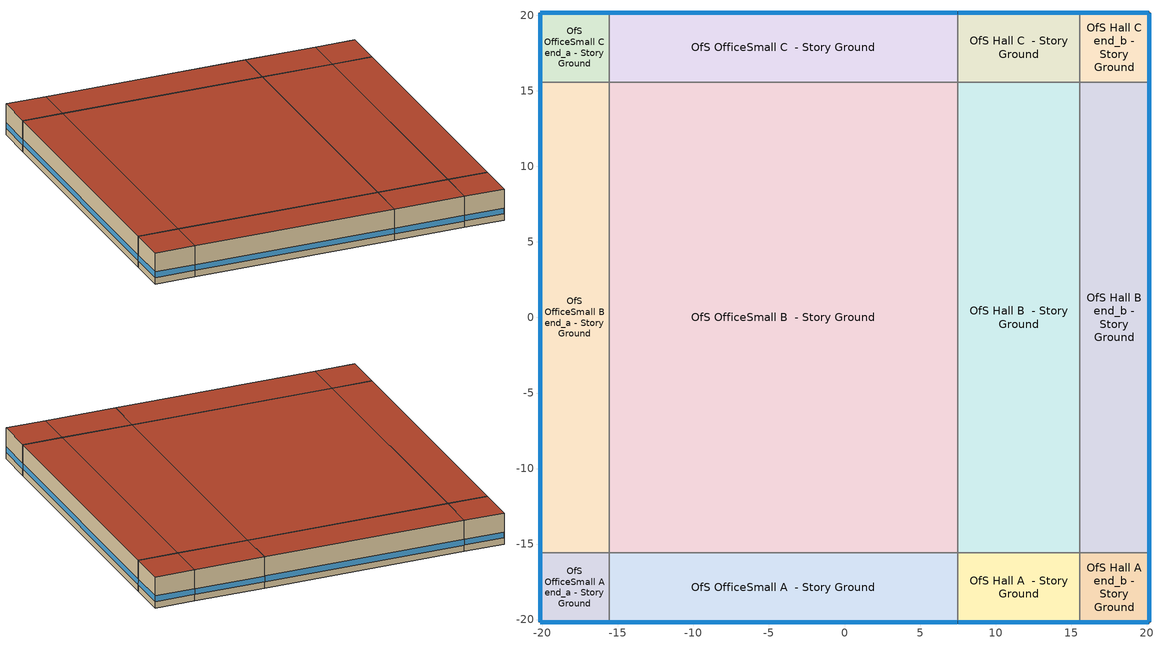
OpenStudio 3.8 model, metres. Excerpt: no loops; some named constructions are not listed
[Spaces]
OfS OfficeSmall A end_a - Story Ground
 floor ground (Foundation F 126 Perim 914 Area 209): -20.16,-20.16 -20.16,-15.59 -15.59,-15.59 -15.59,-20.16 z0
 wall outside: -20.16,-15.59 -20.16,-20.16 -15.59,-20.16 z0:3.66
 wall to OfS OfficeSmall B end_a - Story Ground: -15.59,-15.59 -20.16,-15.59 z0:3.66
 wall to OfS OfficeSmall A  - Story Ground: -15.59,-20.16 -15.59,-15.59 z0:3.66
 window (Window U-1.01 SHGC 0.58): -20.16,-15.61 -20.16,-20.14 / -20.14,-20.16 -15.61,-20.16 z0.76:1.43
 roof outside: -15.59,-20.16 -15.59,-15.59 -20.16,-15.59 -20.16,-20.16 z3.66
OfS OfficeSmall B end_a - Story Ground
 floor ground (Foundation F 126 Perim 3118 Area 14254): -20.16,-15.59 -20.16,15.59 -15.59,15.59 -15.59,-15.59 z0
 wall outside: -20.16,15.59 -20.16,-15.59 z0:3.66
 wall to OfS OfficeSmall C end_a - Story Ground: -15.59,15.59 -20.16,15.59 z0:3.66
 wall to OfS OfficeSmall B  - Story Ground: -15.59,-15.59 -15.59,15.59 z0:3.66
 window (Window U-1.01 SHGC 0.58): -20.16,15.56 -20.16,-15.56 z0.76:1.42
 roof outside: -15.59,-15.59 -15.59,15.59 -20.16,15.59 -20.16,-15.59 z3.66
OfS OfficeSmall C end_a - Story Ground
 floor ground (Foundation F 126 Perim 914 Area 209): -20.16,15.59 -20.16,20.16 -15.59,20.16 -15.59,15.59 z0
 wall outside: -15.59,20.16 -20.16,20.16 -20.16,15.59 z0:3.66
 wall to OfS OfficeSmall C  - Story Ground: -15.59,15.59 -15.59,20.16 z0:3.66
 window (Window U-1.01 SHGC 0.58): -20.16,20.14 -20.16,15.61 / -15.61,20.16 -20.14,20.16 z0.76:1.43
 roof outside: -15.59,15.59 -15.59,20.16 -20.16,20.16 -20.16,15.59 z3.66
OfS OfficeSmall A  - Story Ground
 floor ground (Foundation F 126 Perim 2308 Area 10554): -15.59,-20.16 -15.59,-15.59 7.5,-15.59 7.5,-20.16 z0
 wall outside: -15.59,-20.16 7.5,-20.16 z0:3.66
 wall to OfS OfficeSmall B  - Story Ground: 7.5,-15.59 -15.59,-15.59 z0:3.66
 wall to OfS Hall A  - Story Ground: 7.5,-20.16 7.5,-15.59 z0:3.66
 window (Window U-1.01 SHGC 0.58): -15.56,-20.16 7.47,-20.16 z0.76:1.42
 roof outside: 7.5,-20.16 7.5,-15.59 -15.59,-15.59 -15.59,-20.16 z3.66
OfS OfficeSmall B  - Story Ground
 floor ground (Foundation F 126 Perim 0 Area 71971): -15.59,-15.59 -15.59,15.59 7.5,15.59 7.5,-15.59 z0
 wall to OfS OfficeSmall C  - Story Ground: 7.5,15.59 -15.59,15.59 z0:3.66
 wall to OfS Hall B  - Story Ground: 7.5,-15.59 7.5,15.59 z0:3.66
 roof outside: 7.5,-15.59 7.5,15.59 -15.59,15.59 -15.59,-15.59 z3.66
OfS OfficeSmall C  - Story Ground
 floor ground (Foundation F 126 Perim 2308 Area 10554): -15.59,15.59 -15.59,20.16 7.5,20.16 7.5,15.59 z0
 wall outside: 7.5,20.16 -15.59,20.16 z0:3.66
 wall to OfS Hall C  - Story Ground: 7.5,15.59 7.5,20.16 z0:3.66
 window (Window U-1.01 SHGC 0.58): 7.47,20.16 -15.56,20.16 z0.76:1.42
 roof outside: 7.5,15.59 7.5,20.16 -15.59,20.16 -15.59,15.59 z3.66
OfS Hall A  - Story Ground
 floor ground (Foundation F 126 Perim 809 Area 370): 7.5,-20.16 7.5,-15.59 15.59,-15.59 15.59,-20.16 z0
 wall outside: 7.5,-20.16 15.59,-20.16 z0:3.66
 wall to OfS Hall B  - Story Ground: 15.59,-15.59 7.5,-15.59 z0:3.66
 wall to OfS Hall A end_b - Story Ground: 15.59,-20.16 15.59,-15.59 z0:3.66
 window (Window U-1.01 SHGC 0.58): 7.52,-20.16 15.56,-20.16 z0.76:1.42
 roof outside: 15.59,-20.16 15.59,-15.59 7.5,-15.59 7.5,-20.16 z3.66
OfS Hall B  - Story Ground
 floor ground (Foundation F 126 Perim 0 Area 25231): 7.5,-15.59 7.5,15.59 15.59,15.59 15.59,-15.59 z0
 wall to OfS Hall C  - Story Ground: 15.59,15.59 7.5,15.59 z0:3.66
 wall to OfS Hall B end_b - Story Ground: 15.59,-15.59 15.59,15.59 z0:3.66
 roof outside: 15.59,-15.59 15.59,15.59 7.5,15.59 7.5,-15.59 z3.66
OfS Hall C  - Story Ground
 floor ground (Foundation F 126 Perim 809 Area 370): 7.5,15.59 7.5,20.16 15.59,20.16 15.59,15.59 z0
 wall outside: 15.59,20.16 7.5,20.16 z0:3.66
 wall to OfS Hall C end_b - Story Ground: 15.59,15.59 15.59,20.16 z0:3.66
 window (Window U-1.01 SHGC 0.58): 15.56,20.16 7.52,20.16 z0.76:1.42
 roof outside: 15.59,15.59 15.59,20.16 7.5,20.16 7.5,15.59 z3.66
OfS Hall A end_b - Story Ground
 floor ground (Foundation F 126 Perim 914 Area 209): 15.59,-20.16 15.59,-15.59 20.16,-15.59 20.16,-20.16 z0
 wall outside: 15.59,-20.16 20.16,-20.16 20.16,-15.59 z0:3.66
 wall to OfS Hall B end_b - Story Ground: 20.16,-15.59 15.59,-15.59 z0:3.66
 window (Window U-1.01 SHGC 0.58): 15.61,-20.16 20.14,-20.16 / 20.16,-20.14 20.16,-15.61 z0.76:1.43
 roof outside: 20.16,-20.16 20.16,-15.59 15.59,-15.59 15.59,-20.16 z3.66
OfS Hall B end_b - Story Ground
 floor ground (Foundation F 126 Perim 3118 Area 14254): 15.59,-15.59 15.59,15.59 20.16,15.59 20.16,-15.59 z0
 wall outside: 20.16,-15.59 20.16,15.59 z0:3.66
 wall to OfS Hall C end_b - Story Ground: 20.16,15.59 15.59,15.59 z0:3.66
 window (Window U-1.01 SHGC 0.58): 20.16,-15.56 20.16,15.56 z0.76:1.42
 roof outside: 20.16,-15.59 20.16,15.59 15.59,15.59 15.59,-15.59 z3.66
OfS Hall C end_b - Story Ground
 floor ground (Foundation F 126 Perim 914 Area 209): 15.59,15.59 15.59,20.16 20.16,20.16 20.16,15.59 z0
 wall outside: 20.16,15.59 20.16,20.16 15.59,20.16 z0:3.66
 window (Window U-1.01 SHGC 0.58): 20.14,20.16 15.61,20.16 / 20.16,15.61 20.16,20.14 z0.76:1.43
 roof outside: 20.16,15.59 20.16,20.16 15.59,20.16 15.59,15.59 z3.66
[Schedule:Ruleset]
Name | Default Day Schedule | Summer Design Day Schedule | Winter Design Day Schedule
DEER Activity 147W/person | DEER Activity 147W/person Default | DEER Activity 147W/person Summer Design Day | DEER Activity 147W/person Winter Design Day
D17_OfS_Hall_LF_Yr | D17_OfS_Hall_LF_Yr Default | D17_OfS_Hall_LF_Yr Summer Design Day | D17_OfS_Hall_LF_Yr Winter Design Day
D17_OfS_OffSm_LF_Yr BPR Adjusted | D17_OfS_OffSm_LF_Yr Default 1 | D17_OfS_OffSm_LF_Yr Summer Design Day 1 | D17_OfS_OffSm_LF_Yr Winter Design Day 1
D17_OfS_Hall_LF_Yr BPR Adjusted | D17_OfS_Hall_LF_Yr Default 1 | D17_OfS_Hall_LF_Yr Summer Design Day 1 | D17_OfS_Hall_LF_Yr Winter Design Day 1
[Schedule:Day]
Clothing Schedule Summer Clothes: 24, 0, 0.5
D_OfS_All_Occup_Yr Sat Day: Average, 7, 15, 0, 7, 30, 0.0225, 7, 45, 0.045, 8, 0, 0.0675, 8, 15, 0.09, 8, 30, 0.1175, 8, 45, 0.145, 9, 0, 0.1725, 9, 15, 0.2, 11, 22, 0.2, 11, 37, 0.175, 11, 52, 0.15, 12, 7, 0.125, 12, 22, 0.1, 12, 37, 0.125, 12, 52, 0.15, 13, 7, 0.175, 13, 22, 0.2, 14, 0, 0.2, 14, 15, 0.1875, 14, 30, 0.175, 14, 45, 0.1625, 15, 0, 0.15, 15, 15, 0.1375, 15, 30, 0.125, 15, 45, 0.1125, 16, 0, 0.1, 16, 15, 0.0875, 16, 30, 0.075, 16, 45, 0.0625, 17, 0, 0.05, 17, 15, 0.0375, 17, 30, 0.025, 17, 45, 0.0125, 18, 0, 0, 24, 0, 0
D_OfS_All_Occup_Yr Sun Day: Average, 7, 45, 0, 24, 0, 0
DEER Activity 147W/person Default; autogen DEER Activity 147W/person 0_day_sch: Average, 24, 0, 147
DEER Activity 147W/person Winter Design Day; DEER Activity 147W/person Summer Design Day: 24, 0, 147
D17_OfS_Hall_LF_Yr Default: Average, 0, 15, 0.073, 0, 30, 0.07, 0, 45, 0.067, 1, 0, 0.064, 1, 15, 0.061, 1, 30, 0.058, 1, 45, 0.055, 4, 15, 0.055, 4, 30, 0.06875, 4, 45, 0.0825, 5, 0, 0.09625, 5, 15, 0.11, 5, 30, 0.1225, 5, 45, 0.135, 6, 0, 0.1475, 6, 15, 0.16, 6, 30, 0.185, 6, 45, 0.21, 7, 0, 0.235, 7, 15, 0.26, 7, 30, 0.32, 7, 45, 0.38, 8, 0, 0.44, 8, 15, 0.5, 8, 30, 0.5425, 8, 45, 0.585, 9, 0, 0.6275, 9, 15, 0.67, 9, 30, 0.6875, 9, 45, 0.705, 10, 0, 0.7225, 10, 15, 0.74, 14, 22, 0.74, 14, 30, 0.7, 14, 45, 0.685, 15, 0, 0.67, 15, 15, 0.655, 15, 30, 0.64, 15, 45, 0.605, 16, 0, 0.57, 16, 15, 0.535, 16, 30, 0.5, 16, 45, 0.4525, 17, 0, 0.405, 17, 15, 0.3575, 17, 30, 0.31, 17, 45, 0.2875, 18, 0, 0.265, 18, 15, 0.2425, 18, 30, 0.22, 18, 45, 0.21, 19, 0, 0.2, 19, 15, 0.19, 19, 30, 0.18, 19, 45, 0.17, 20, 0, 0.16, 20, 15, 0.15, 20, 30, 0.14, 20, 45, 0.13, 21, 0, 0.12, 21, 15, 0.11, 21, 30, 0.1, 22, 0, 0.1, 22, 15, 0.097, 22, 30, 0.094, 22, 45, 0.091, 23, 0, 0.088, 23, 15, 0.085, 23, 30, 0.082, 23, 45, 0.079, 24, 0, 0.076
D17_OfS_Hall_LF_Yr Summer Design Day; D_OfS_All_C_Inf_Yr Sun Day; D17_OfS_OffSm_LF_Yr Summer Design Day 1; D17_OfS_Hall_LF_Yr Summer Design Day 1: 24, 0, 1
D17_OfS_Hall_LF_Yr Wknd Day; autogen Schedule Rule 6 1_day_sch: Average, 6, 30, 0, 6, 45, 0.0493926, 7, 0, 0.0987852, 7, 15, 0.148178, 7, 30, 0.19757, 7, 45, 0.228178, 8, 0, 0.258785, 8, 15, 0.289393, 8, 30, 0.32, 15, 0, 0.32, 15, 15, 0.3, 15, 30, 0.28, 15, 45, 0.26, 16, 0, 0.24, 16, 15, 0.22, 16, 30, 0.2, 16, 45, 0.18, 17, 0, 0.16, 17, 15, 0.14, 17, 30, 0.12, 17, 45, 0.1, 18, 0, 0.08, 18, 15, 0.06, 18, 30, 0.04, 18, 45, 0.02, 19, 0, 0, 24, 0, 0
D17_OfS_Hall_LF_Yr Winter Design Day; D17_OfS_OffSm_LF_Yr Winter Design Day 1; D17_OfS_Hall_LF_Yr Winter Design Day 1: 24, 0, 0
D_OfS_All_Misc_Yr Wknd|Hol Day; autogen Schedule Rule 8 1_day_sch: Average, 24, 0, 0.4
D_OfS_All_C_Inf_Yr Default|Wkdy Day; D_OfS_All_C_Inf_Yr Sat Day: 7, 0, 1, 18, 0, 0.5, 24, 0, 1
D17_OfS_OffSm_LF_Yr Wknd Day; autogen Schedule Rule 13 1_day_sch: Average, 6, 30, 0, 6, 45, 0.0133333, 7, 0, 0.0266667, 7, 15, 0.04, 7, 30, 0.0533333, 7, 45, 0.0733333, 8, 0, 0.0933333, 8, 15, 0.113333, 8, 30, 0.133333, 8, 45, 0.166667, 9, 0, 0.2, 9, 15, 0.233333, 9, 30, 0.266667, 9, 45, 0.28, 10, 0, 0.293333, 10, 15, 0.306667, 10, 30, 0.32, 15, 30, 0.32, 15, 45, 0.3, 16, 0, 0.28, 16, 15, 0.26, 16, 30, 0.24, 16, 45, 0.213333, 17, 0, 0.186667, 17, 15, 0.16, 17, 30, 0.133333, 17, 45, 0.113333, 18, 0, 0.0933333, 18, 15, 0.0733333, 18, 30, 0.0533333, 18, 45, 0.04, 19, 0, 0.0266667, 19, 15, 0.0133333, 19, 30, 0, 24, 0, 0
D_OfS_All_HTemp_Yr Sat Day: Average, 0, 45, 18.8889, 24, 0, 18.8889
D_OfS_All_HTemp_Yr Sun Day: Average, 7, 45, 18.8889, 24, 0, 18.8889
D_OfS_All_CTemp_Yr Sat Day: Average, 0, 45, 23.3333, 24, 0, 23.3333
D_OfS_All_CTemp_Yr Sun Day: Average, 7, 45, 23.3333, 24, 0, 23.3333
Building Hours of Operation NonResidential Sunday; Building Hours of Operation NonResidential Sunday 1: 7, 45, 0, 16, 45, 1, 24, 0, 0
autogen DEER Activity 132W/person 0_day_sch: Average, 24, 0, 132
D17_OfS_OffSm_LF_Yr Default 1: No, 4, 15, 0, 4, 30, 0.00685185, 4, 45, 0.0137037, 5, 0, 0.0205556, 5, 15, 0.0274074, 5, 30, 0.0548148, 5, 45, 0.0822222, 6, 0, 0.10963, 6, 15, 0.137037, 6, 30, 0.178148, 6, 45, 0.219259, 7, 0, 0.26037, 7, 15, 0.301481, 7, 30, 0.346019, 7, 45, 0.390556, 8, 0, 0.435093, 8, 15, 0.47963, 8, 30, 0.531019, 8, 45, 0.582407, 9, 0, 0.633796, 9, 15, 0.685185, 9, 30, 0.698889, 9, 45, 0.712593, 10, 0, 0.726296, 10, 15, 0.74, 14, 22, 0.74, 14, 30, 0.685185, 14, 45, 0.66463, 15, 0, 0.644074, 15, 15, 0.623519, 15, 30, 0.602963, 15, 45, 0.555, 16, 0, 0.507037, 16, 15, 0.459074, 16, 30, 0.411111, 16, 45, 0.383704, 17, 0, 0.356296, 17, 15, 0.328889, 17, 30, 0.301481, 17, 45, 0.26037, 18, 0, 0.219259, 18, 15, 0.178148, 18, 30, 0.137037, 18, 45, 0.119907, 19, 0, 0.102778, 19, 15, 0.0856481, 19, 30, 0.0685185, 19, 45, 0.0582407, 20, 0, 0.047963, 20, 15, 0.0376852, 20, 30, 0.0274074, 20, 45, 0.0205556, 21, 0, 0.0137037, 21, 15, 0.00685185, 21, 30, 0, 24, 0, 0
D17_OfS_Hall_LF_Yr Default 1: No, 0, 15, 0.0194453, 0, 30, 0.0162044, 0, 45, 0.0129635, 1, 0, 0.00972263, 1, 15, 0.00648175, 1, 30, 0.00324088, 1, 45, 0, 4, 15, 0, 4, 30, 0.014854, 4, 45, 0.029708, 5, 0, 0.044562, 5, 15, 0.0594161, 5, 30, 0.0729197, 5, 45, 0.0864234, 6, 0, 0.099927, 6, 15, 0.113431, 6, 30, 0.140438, 6, 45, 0.167445, 7, 0, 0.194453, 7, 15, 0.22146, 7, 30, 0.286277, 7, 45, 0.351095, 8, 0, 0.415912, 8, 15, 0.48073, 8, 30, 0.526642, 8, 45, 0.572555, 9, 0, 0.618467, 9, 15, 0.66438, 9, 30, 0.683285, 9, 45, 0.70219, 10, 0, 0.721095, 10, 15, 0.74, 14, 22, 0.74, 14, 30, 0.696788, 14, 45, 0.680584, 15, 0, 0.66438, 15, 15, 0.648175, 15, 30, 0.631971, 15, 45, 0.594161, 16, 0, 0.55635, 16, 15, 0.51854, 16, 30, 0.48073, 16, 45, 0.429416, 17, 0, 0.378102, 17, 15, 0.326788, 17, 30, 0.275474, 17, 45, 0.251168, 18, 0, 0.226861, 18, 15, 0.202555, 18, 30, 0.178248, 18, 45, 0.167445, 19, 0, 0.156642, 19, 15, 0.145839, 19, 30, 0.135036, 19, 45, 0.124234, 20, 0, 0.113431, 20, 15, 0.102628, 20, 30, 0.0918248, 20, 45, 0.0810219, 21, 0, 0.070219, 21, 15, 0.0594161, 21, 30, 0.0486131, 22, 0, 0.0486131, 22, 15, 0.0453723, 22, 30, 0.0421314, 22, 45, 0.0388905, 23, 0, 0.0356496, 23, 15, 0.0324088, 23, 30, 0.0291679, 23, 45, 0.025927, 24, 0, 0.0226861
Infiltration HVAC Off Schedule Schedule Day 0 1: 7, 45, 1, 16, 45, 0, 24, 0, 1
[Schedule:Rule] Apply Sunday=Yes; Apply Saturday=Yes
Name | Schedule Ruleset | Rule Order | Day Schedule | Date Specification Type | Start Month | Start Day | End Month | End Day | Apply Monday | Apply Tuesday | Apply Wednesday | Apply Thursday | Apply Friday | Specific Month 1 | Specific Day 1 | Specific Month 2 | Specific Day 2 | Specific Month 3 | Specific Day 3 | Specific Month 4 | Specific Day 4 | Specific Month 5 | Specific Day 5 | Specific Month 6 | Specific Day 6 | Specific Month 7 | Specific Day 7 | Specific Month 8 | Specific Day 8 | Specific Month 9 | Specific Day 9 | Specific Month 10 | Specific Day 10 | Specific Month 11 | Specific Day 11 | Specific Month 12 | Specific Day 12 | Specific Month 13 | Specific Day 13 | Specific Month 14 | Specific Day 14 | Specific Month 15 | Specific Day 15 | Specific Month 16 | Specific Day 16 | Specific Month 17 | Specific Day 17 | Specific Month 18 | Specific Day 18 | Specific Month 19 | Specific Day 19 | Specific Month 20 | Specific Day 20 | Specific Month 21 | Specific Day 21 | Specific Month 22 | Specific Day 22 | Specific Month 23 | Specific Day 23 | Specific Month 24 | Specific Day 24 | Specific Month 25 | Specific Day 25 | Specific Month 26 | Specific Day 26 | Specific Month 27 | Specific Day 27 | Specific Month 28 | Specific Day 28 | Specific Month 29 | Specific Day 29 | Specific Month 30 | Specific Day 30 | Specific Month 31 | Specific Day 31 | Specific Month 32 | Specific Day 32 | Specific Month 33 | Specific Day 33 | Specific Month 34 | Specific Day 34 | Specific Month 35 | Specific Day 35 | Specific Month 36 | Specific Day 36 | Specific Month 37 | Specific Day 37 | Specific Month 38 | Specific Day 38 | Specific Month 39 | Specific Day 39 | Specific Month 40 | Specific Day 40 | Specific Month 41 | Specific Day 41 | Specific Month 42 | Specific Day 42 | Specific Month 43 | Specific Day 43 | Specific Month 44 | Specific Day 44 | Specific Month 45 | Specific Day 45 | Specific Month 46 | Specific Day 46 | Specific Month 47 | Specific Day 47 | Specific Month 48 | Specific Day 48 | Specific Month 49 | Specific Day 49 | Specific Month 50 | Specific Day 50 | Specific Month 51 | Specific Day 51 | Specific Month 52 | Specific Day 52
Schedule Rule 6 | D17_OfS_Hall_LF_Yr | 0 | D17_OfS_Hall_LF_Yr Wknd Day | DateRange | 1 | 1 | 12 | 31
autogen Schedule Rule 6 1 | D17_OfS_Hall_LF_Yr | 1 | autogen Schedule Rule 6 1_day_sch | SpecificDates |  |  |  |  | Yes | Yes | Yes | Yes | Yes | 1 | 7 | 1 | 14 | 1 | 21 | 1 | 28 | 2 | 4 | 2 | 11 | 2 | 18 | 2 | 25 | 3 | 4 | 3 | 11 | 3 | 18 | 3 | 25 | 4 | 1 | 4 | 8 | 4 | 15 | 4 | 22 | 4 | 29 | 5 | 6 | 5 | 13 | 5 | 20 | 5 | 27 | 6 | 3 | 6 | 10 | 6 | 17 | 6 | 24 | 7 | 1 | 7 | 8 | 7 | 15 | 7 | 22 | 7 | 29 | 8 | 5 | 8 | 12 | 8 | 19 | 8 | 26 | 9 | 2 | 9 | 9 | 9 | 16 | 9 | 23 | 9 | 30 | 10 | 7 | 10 | 14 | 10 | 21 | 10 | 28 | 11 | 4 | 11 | 11 | 11 | 18 | 11 | 25 | 12 | 2 | 12 | 9 | 12 | 16 | 12 | 23 | 12 | 30
autogen DEER Activity 147W/person 0 | DEER Activity 147W/person | 0 | autogen DEER Activity 147W/person 0_day_sch | SpecificDates |  |  |  |  | Yes | Yes | Yes | Yes | Yes | 1 | 7 | 1 | 14 | 1 | 21 | 1 | 28 | 2 | 4 | 2 | 11 | 2 | 18 | 2 | 25 | 3 | 4 | 3 | 11 | 3 | 18 | 3 | 25 | 4 | 1 | 4 | 8 | 4 | 15 | 4 | 22 | 4 | 29 | 5 | 6 | 5 | 13 | 5 | 20 | 5 | 27 | 6 | 3 | 6 | 10 | 6 | 17 | 6 | 24 | 7 | 1 | 7 | 8 | 7 | 15 | 7 | 22 | 7 | 29 | 8 | 5 | 8 | 12 | 8 | 19 | 8 | 26 | 9 | 2 | 9 | 9 | 9 | 16 | 9 | 23 | 9 | 30 | 10 | 7 | 10 | 14 | 10 | 21 | 10 | 28 | 11 | 4 | 11 | 11 | 11 | 18 | 11 | 25 | 12 | 2 | 12 | 9 | 12 | 16 | 12 | 23 | 12 | 30
Schedule Rule 23 | D17_OfS_OffSm_LF_Yr BPR Adjusted | 0 | D17_OfS_OffSm_LF_Yr Wknd Day | DateRange | 1 | 1 | 12 | 31
autogen Schedule Rule 13 2 | D17_OfS_OffSm_LF_Yr BPR Adjusted | 1 | autogen Schedule Rule 13 1_day_sch | SpecificDates |  |  |  |  | Yes | Yes | Yes | Yes | Yes | 1 | 7 | 1 | 14 | 1 | 21 | 1 | 28 | 2 | 4 | 2 | 11 | 2 | 18 | 2 | 25 | 3 | 4 | 3 | 11 | 3 | 18 | 3 | 25 | 4 | 1 | 4 | 8 | 4 | 15 | 4 | 22 | 4 | 29 | 5 | 6 | 5 | 13 | 5 | 20 | 5 | 27 | 6 | 3 | 6 | 10 | 6 | 17 | 6 | 24 | 7 | 1 | 7 | 8 | 7 | 15 | 7 | 22 | 7 | 29 | 8 | 5 | 8 | 12 | 8 | 19 | 8 | 26 | 9 | 2 | 9 | 9 | 9 | 16 | 9 | 23 | 9 | 30 | 10 | 7 | 10 | 14 | 10 | 21 | 10 | 28 | 11 | 4 | 11 | 11 | 11 | 18 | 11 | 25 | 12 | 2 | 12 | 9 | 12 | 16 | 12 | 23 | 12 | 30
Schedule Rule 24 | D17_OfS_Hall_LF_Yr BPR Adjusted | 0 | D17_OfS_Hall_LF_Yr Wknd Day | DateRange | 1 | 1 | 12 | 31
autogen Schedule Rule 6 2 | D17_OfS_Hall_LF_Yr BPR Adjusted | 1 | autogen Schedule Rule 6 1_day_sch | SpecificDates |  |  |  |  | Yes | Yes | Yes | Yes | Yes | 1 | 7 | 1 | 14 | 1 | 21 | 1 | 28 | 2 | 4 | 2 | 11 | 2 | 18 | 2 | 25 | 3 | 4 | 3 | 11 | 3 | 18 | 3 | 25 | 4 | 1 | 4 | 8 | 4 | 15 | 4 | 22 | 4 | 29 | 5 | 6 | 5 | 13 | 5 | 20 | 5 | 27 | 6 | 3 | 6 | 10 | 6 | 17 | 6 | 24 | 7 | 1 | 7 | 8 | 7 | 15 | 7 | 22 | 7 | 29 | 8 | 5 | 8 | 12 | 8 | 19 | 8 | 26 | 9 | 2 | 9 | 9 | 9 | 16 | 9 | 23 | 9 | 30 | 10 | 7 | 10 | 14 | 10 | 21 | 10 | 28 | 11 | 4 | 11 | 11 | 11 | 18 | 11 | 25 | 12 | 2 | 12 | 9 | 12 | 16 | 12 | 23 | 12 | 30
